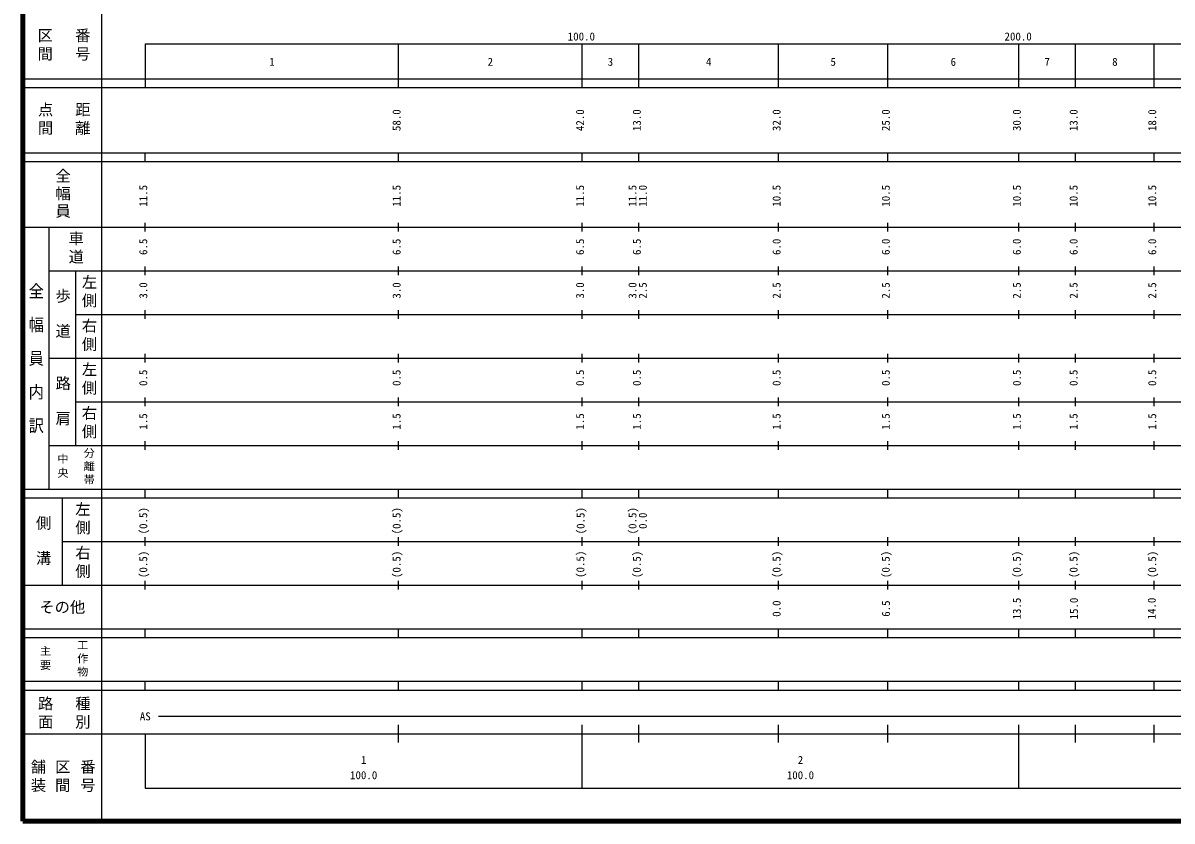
# Model space of a CAD drawing. Units: millimetres on the paper, enlarged 1000 times. Extents: x 40000 to 680000, y 20000 to 380000.
# Drawn here: x 40000 to 303074, y 20000 to 202759 of the extents above; entities that cross this region are included whole.
import ezdxf
from ezdxf.enums import TextEntityAlignment as Align

# ---------------------------------------------------------------- set-up
doc = ezdxf.new("R2010")
doc.units = ezdxf.units.MM
doc.header["$LTSCALE"] = 1000
doc.layers.add('M-TTL', color=2, linetype='Continuous', lineweight=140)
doc.layers.add('M-TTL-BAND', color=7, linetype='Continuous', lineweight=25)
doc.styles.add('@ＭＳ ゴシック', font='')
doc.styles.add('ＭＳ ゴシック', font='')
doc.styles.get('@ＭＳ ゴシック').set_extended_font_data('@MS Gothic')
doc.styles.get('ＭＳ ゴシック').set_extended_font_data('MS Gothic')

msp = doc.modelspace()

# ---------------------------------------------------------------- linework, layer by layer
at = {"layer": 'M-TTL'}
for p, q in [((40000, 380000), (40000, 20000)), ((40000, 20000), (680000, 20000))]:
    msp.add_line(p, q, dxfattribs=at)
at = {"layer": 'M-TTL-BAND'}
for p, q in [((58000, 370000), (58000, 20000)), ((68000, 198000), (579000, 198000)), ((68000, 198000), (68000, 188000)), ((126000, 188000), (126000, 198000)), ((168000, 188000), (168000, 198000)), ((181000, 188000), (181000, 198000)), ((213000, 188000), (213000, 198000)), ((238000, 188000), (238000, 198000)), ((268000, 188000), (268000, 198000)), ((281000, 188000), (281000, 198000)), ((299000, 188000), (299000, 198000)), ((40000, 190000), (579000, 190000)), ((40000, 188000), (579000, 188000)), ((40000, 173000), (579000, 173000)), ((40000, 171000), (579000, 171000)), ((68000, 171000), (68000, 173000)), ((126000, 171000), (126000, 173000)), ((168000, 171000), (168000, 173000)), ((181000, 171000), (181000, 173000)), ((213000, 171000), (213000, 173000)), ((238000, 171000), (238000, 173000)), ((268000, 171000), (268000, 173000)), ((281000, 171000), (281000, 173000)), ((299000, 171000), (299000, 173000)), ((40000, 156000), (579000, 156000)), ((46000, 96000), (46000, 156000)), ((68000, 155000), (68000, 157000)), ((126000, 155000), (126000, 157000)), ((168000, 155000), (168000, 157000)), ((181000, 155000), (181000, 157000)), ((213000, 155000), (213000, 157000)), ((238000, 155000), (238000, 157000)), ((268000, 155000), (268000, 157000)), ((281000, 155000), (281000, 157000)), ((299000, 155000), (299000, 157000)), ((46000, 146000), (579000, 146000)), ((52000, 146000), (52000, 106000)), ((68000, 145000), (68000, 147000)), ((126000, 145000), (126000, 147000)), ((168000, 145000), (168000, 147000)), ((181000, 145000), (181000, 147000)), ((213000, 145000), (213000, 147000)), ((238000, 145000), (238000, 147000)), ((268000, 145000), (268000, 147000)), ((281000, 145000), (281000, 147000)), ((299000, 145000), (299000, 147000)), ((68000, 135000), (68000, 137000)), ((126000, 135000), (126000, 137000)), ((168000, 135000), (168000, 137000)), ((181000, 135000), (181000, 137000)), ((213000, 135000), (213000, 137000)), ((238000, 135000), (238000, 137000)), ((268000, 135000), (268000, 137000)), ((281000, 135000), (281000, 137000)), ((299000, 135000), (299000, 137000)), ((52000, 136000), (579000, 136000)), ((68000, 125000), (68000, 127000)), ((126000, 125000), (126000, 127000)), ((168000, 125000), (168000, 127000)), ((181000, 125000), (181000, 127000)), ((213000, 125000), (213000, 127000)), ((238000, 125000), (238000, 127000)), ((268000, 125000), (268000, 127000)), ((281000, 125000), (281000, 127000)), ((299000, 125000), (299000, 127000)), ((46000, 126000), (579000, 126000)), ((52000, 116000), (579000, 116000)), ((68000, 115000), (68000, 117000)), ((126000, 115000), (126000, 117000)), ((168000, 115000), (168000, 117000)), ((181000, 115000), (181000, 117000)), ((213000, 115000), (213000, 117000)), ((238000, 115000), (238000, 117000)), ((268000, 115000), (268000, 117000)), ((281000, 115000), (281000, 117000)), ((299000, 115000), (299000, 117000)), ((46000, 106000), (579000, 106000)), ((68000, 105000), (68000, 107000)), ((126000, 105000), (126000, 107000)), ((168000, 105000), (168000, 107000)), ((181000, 105000), (181000, 107000)), ((213000, 105000), (213000, 107000)), ((238000, 105000), (238000, 107000)), ((268000, 105000), (268000, 107000)), ((281000, 105000), (281000, 107000)), ((299000, 105000), (299000, 107000)), ((40000, 96000), (579000, 96000)), ((68000, 94000), (68000, 96000)), ((126000, 94000), (126000, 96000)), ((168000, 94000), (168000, 96000)), ((181000, 94000), (181000, 96000)), ((213000, 94000), (213000, 96000)), ((238000, 94000), (238000, 96000)), ((268000, 94000), (268000, 96000)), ((281000, 94000), (281000, 96000)), ((299000, 94000), (299000, 96000)), ((40000, 94000), (579000, 94000)), ((49000, 94000), (49000, 74000)), ((68000, 83000), (68000, 85000)), ((126000, 83000), (126000, 85000)), ((168000, 83000), (168000, 85000)), ((181000, 83000), (181000, 85000)), ((213000, 83000), (213000, 85000)), ((238000, 83000), (238000, 85000)), ((268000, 83000), (268000, 85000)), ((281000, 83000), (281000, 85000)), ((299000, 83000), (299000, 85000)), ((49000, 84000), (579000, 84000)), ((40000, 74000), (579000, 74000)), ((68000, 73000), (68000, 75000)), ((126000, 73000), (126000, 75000)), ((168000, 73000), (168000, 75000)), ((181000, 73000), (181000, 75000)), ((213000, 73000), (213000, 75000)), ((238000, 73000), (238000, 75000)), ((268000, 73000), (268000, 75000)), ((281000, 73000), (281000, 75000)), ((299000, 73000), (299000, 75000)), ((40000, 64000), (579000, 64000)), ((68000, 62000), (68000, 64000)), ((126000, 62000), (126000, 64000)), ((168000, 62000), (168000, 64000)), ((181000, 62000), (181000, 64000)), ((213000, 62000), (213000, 64000)), ((238000, 62000), (238000, 64000)), ((268000, 62000), (268000, 64000)), ((281000, 62000), (281000, 64000)), ((299000, 62000), (299000, 64000)), ((40000, 62000), (579000, 62000)), ((40000, 52000), (579000, 52000)), ((40000, 50000), (579000, 50000)), ((68000, 50000), (68000, 52000)), ((126000, 50000), (126000, 52000)), ((168000, 50000), (168000, 52000)), ((181000, 50000), (181000, 52000)), ((213000, 50000), (213000, 52000)), ((238000, 50000), (238000, 52000)), ((268000, 50000), (268000, 52000)), ((281000, 50000), (281000, 52000)), ((299000, 50000), (299000, 52000)), ((71000, 44000), (504000, 44000)), ((40000, 40000), (579000, 40000)), ((68000, 40000), (68000, 27500)), ((126000, 38000), (126000, 42000)), ((168000, 27500), (168000, 42000)), ((181000, 38000), (181000, 42000)), ((213000, 38000), (213000, 42000)), ((238000, 38000), (238000, 42000)), ((268000, 27500), (268000, 42000)), ((281000, 38000), (281000, 42000)), ((299000, 38000), (299000, 42000)), ((68000, 27500), (579000, 27500))]:
    msp.add_line(p, q, dxfattribs=at)

# ---------------------------------------------------------------- texts
at = {"layer": 'M-TTL-BAND', "style": 'ＭＳ ゴシック'}
for s, p in [('100.0', (167844, 198195)), ('200.0', (267844, 198195)), ('1', (97000, 192405)), ('2', (147000, 192405)), ('3', (174500, 192405)), ('4', (197000, 192405)), ('5', (225500, 192405)), ('6', (253000, 192405)), ('7', (274500, 192405)), ('8', (290000, 192405)), ('AS', (68000, 42500)), ('1', (118000, 32523)), ('2', (218000, 32523)), ('100.0', (118000, 29033)), ('100.0', (218000, 29033))]:
    msp.add_text(s, height=1833, dxfattribs=at).set_placement(p, align=Align.BOTTOM_CENTER)
for s, p in [('58.0', (127000, 180500)), ('42.0', (169000, 180500)), ('13.0', (182000, 180500)), ('32.0', (214000, 180500)), ('25.0', (239000, 180500)), ('30.0', (269000, 180500)), ('13.0', (282000, 180500)), ('18.0', (300000, 180500)), ('11.5', (69000, 163174)), ('11.5', (127000, 163174)), ('11.5', (169000, 163174)), ('11.5', (181000, 163174)), ('11.0', (183370, 163174)), ('10.5', (214000, 163174)), ('10.5', (239000, 163174)), ('10.5', (269000, 163174)), ('10.5', (282000, 163174)), ('10.5', (300000, 163174)), ('6.5', (69000, 151500)), ('6.5', (127000, 151500)), ('6.5', (169000, 151500)), ('6.5', (182000, 151500)), ('6.0', (214000, 151500)), ('6.0', (239000, 151500)), ('6.0', (269000, 151500)), ('6.0', (282000, 151500)), ('6.0', (300000, 151500)), ('3.0', (69000, 141500)), ('3.0', (127000, 141500)), ('3.0', (169000, 141500)), ('3.0', (181000, 141500)), ('2.5', (183370, 141500)), ('2.5', (214000, 141500)), ('2.5', (239000, 141500)), ('2.5', (269000, 141500)), ('2.5', (282000, 141500)), ('2.5', (300000, 141500)), ('0.5', (69000, 121500)), ('0.5', (127000, 121500)), ('0.5', (169000, 121500)), ('0.5', (182000, 121500)), ('0.5', (214000, 121500)), ('0.5', (239000, 121500)), ('0.5', (269000, 121500)), ('0.5', (282000, 121500)), ('0.5', (300000, 121500)), ('1.5', (69000, 111500)), ('1.5', (127000, 111500)), ('1.5', (169000, 111500)), ('1.5', (182000, 111500)), ('1.5', (214000, 111500)), ('1.5', (239000, 111500)), ('1.5', (269000, 111500)), ('1.5', (282000, 111500)), ('1.5', (300000, 111500)), ('(0.5)', (69000, 88764)), ('(0.5)', (127000, 88764)), ('(0.5)', (169124, 88772)), ('(0.5)', (181000, 88764)), ('0.0', (183370, 88764)), ('(0.5)', (169072, 78794)), ('(0.5)', (69000, 78764)), ('(0.5)', (127000, 78764)), ('(0.5)', (182000, 78764)), ('(0.5)', (214000, 78764)), ('(0.5)', (239000, 78764)), ('(0.5)', (269000, 78764)), ('(0.5)', (282000, 78764)), ('(0.5)', (300000, 78764)), ('0.0', (213999, 68640)), ('6.5', (239041, 68646)), ('13.5', (269006, 68646)), ('15.0', (282079, 68655)), ('14.0', (299895, 68655))]:
    msp.add_text(s, height=1833, rotation=90, dxfattribs=at).set_placement(p, align=Align.BOTTOM_CENTER)
at = {"layer": 'M-TTL-BAND', "style": '@ＭＳ ゴシック', "width": 1.1}
msp.add_text('全\u3000幅\u3000員\u3000内\u3000訳', height=2566, rotation=270, dxfattribs=at).set_placement((43000, 126000), align=Align.MIDDLE_CENTER)
at = {"layer": 'M-TTL-BAND', "style": 'ＭＳ ゴシック'}
msp.add_text('その他', height=2566, dxfattribs=at).set_placement((49000, 69000), align=Align.MIDDLE_CENTER)
at = {"layer": 'M-TTL-BAND', "attachment_point": 5, "rotation": 270, "style": '@ＭＳ ゴシック'}
for s, insert, char_height in [('\\T1.2;区間', (45000, 197500), 2566), ('\\T1.2;番号', (53500, 197500), 2566), ('\\T1.2;点間', (45000, 180500), 2566), ('\\T1.2;距離', (53500, 180500), 2566), ('\\T1.15;全幅員', (49000, 163500), 2566), ('\\T1.2;車道', (52000, 151000), 2566), ('\\T1.2;左側', (55000, 141000), 2566), ('\\T1.15;歩\u3000道', (49000, 136000), 2566), ('\\T1.2;右側', (55000, 131000), 2566), ('\\T1.2;左側', (55000, 121000), 2566), ('\\T1.15;路\u3000肩', (49000, 116000), 2566), ('\\T1.2;右側', (55000, 111000), 2566), ('\\T1.22;分離帯', (55000, 101000), 1833), ('\\T1.29;中央', (49000, 101000), 1833), ('\\T1.2;左側', (53500, 89000), 2566), ('\\T1.15;側\u3000溝', (44500, 84000), 2566), ('\\T1.2;右側', (53500, 79000), 2566), ('\\T1.22;工作物', (53500, 57000), 1833), ('\\T1.29;主要', (45000, 57000), 1833), ('\\T1.2;路面', (45000, 44500), 2566), ('\\T1.2;種別', (53500, 44500), 2566), ('\\T1.2;舗装', (43333, 30000), 2566), ('\\T1.2;区間', (49000, 30000), 2566), ('\\T1.2;番号', (54667, 30000), 2566)]:
    msp.add_mtext(s, dxfattribs=dict(at, insert=insert, char_height=char_height))

doc.saveas('drawing.dxf')
